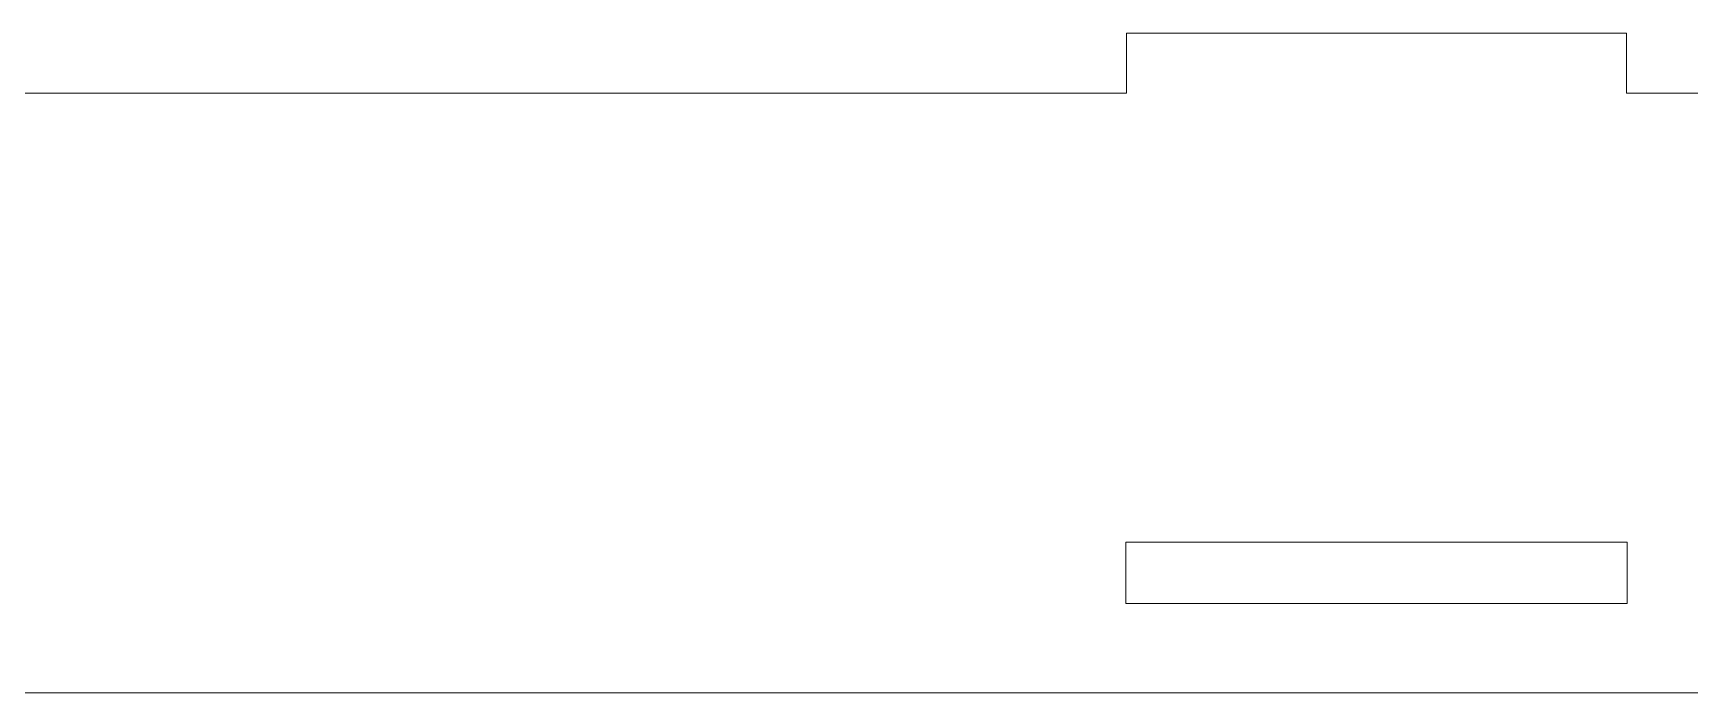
# Model space of a CAD drawing. Header units: millimetres. Extents: x 66 to 8082, y 89 to 5825.
# Drawn here: x 1708.7 to 2040, y 2150.7 to 2282.7 of the extents above; entities that cross this region are included whole.
import ezdxf

# ---------------------------------------------------------------- set-up
doc = ezdxf.new("R2010")
doc.units = ezdxf.units.MM
doc.layers.add('CUT THROUGH- Inside Line', color=5, linetype='Continuous')
doc.layers.add('CUT THROUGH- Outside Line', color=3, linetype='Continuous')

msp = doc.modelspace()

# ---------------------------------------------------------------- linework, layer by layer
at = {"layer": 'CUT THROUGH- Inside Line', "linetype": 'Continuous', "lineweight": 15}
for p, q in [((2027.51, 2180.83), (1927.26, 2180.83)), ((1927.26, 2180.83), (1927.26, 2168.58)), ((2027.51, 2168.58), (2027.51, 2180.83)), ((1927.26, 2168.58), (2027.51, 2168.58))]:
    msp.add_line(p, q, dxfattribs=at)
at = {"layer": 'CUT THROUGH- Outside Line', "linetype": 'Continuous', "lineweight": 15}
for p, q in [((1927.39, 2282.71), (1927.39, 2270.71)), ((1927.39, 2282.71), (2027.39, 2282.71)), ((2027.39, 2270.71), (2027.39, 2282.71)), ((1927.39, 2270.71), (1631.39, 2270.71)), ((2323.39, 2270.71), (2027.39, 2270.71)), ((1680.51, 2150.71), (2274.27, 2150.71))]:
    msp.add_line(p, q, dxfattribs=at)

doc.saveas('drawing.dxf')
